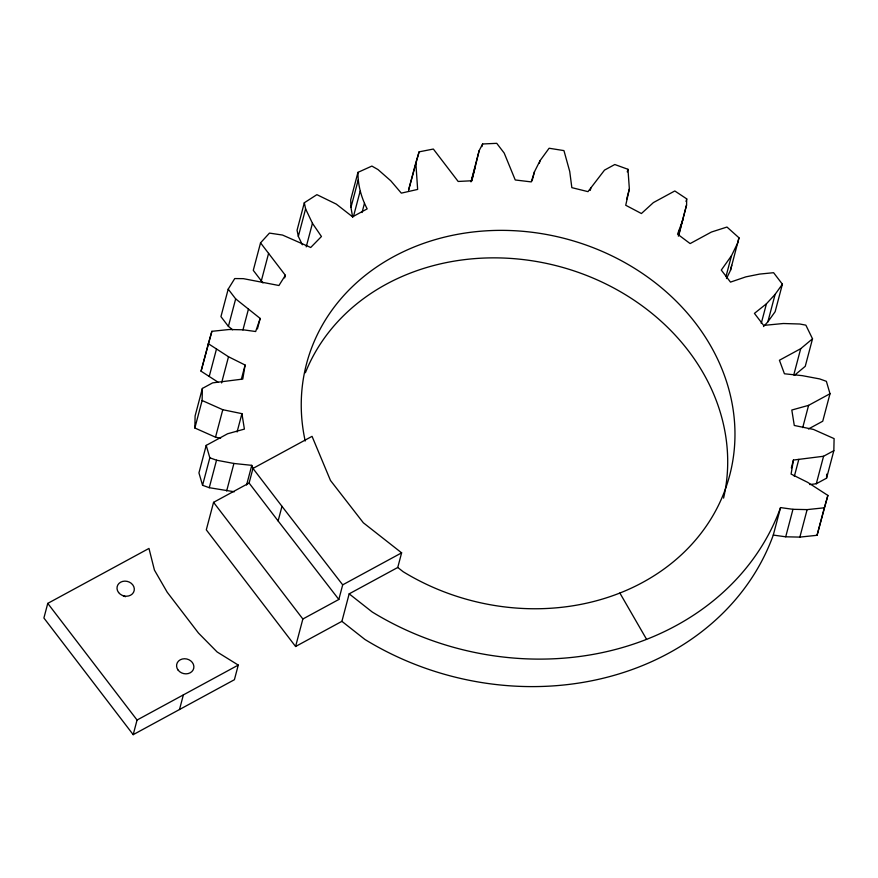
<?xml version="1.0" encoding="UTF-8"?>
<svg xmlns="http://www.w3.org/2000/svg" width="878" height="878" viewBox="0 0 878 878"><rect width="100%" height="100%" fill="white"/><g stroke="black" fill="none" stroke-linecap="round" stroke-linejoin="round"><path stroke-width="1.32" d="M220.619 438.254L215.516 437.2L194.85 428.003L195.103 415.942L202.368 388.438L212.652 382.863L242.778 379.076L245.116 365.039L228.51 356.753L208.327 343.693L211.883 331.324L229.081 329.513L243.239 329.81L255.663 331.522L260.184 318.44L235.666 298.882L228.203 289.136L234.733 278.567L243.371 278.655L278.941 285.504L285.361 275.286L260.546 242.866L269.458 233.098L282.518 235.052L310.713 247.486L321.447 236.511L312.447 223.308L305.599 208.876L304.326 202.752L316.892 194.664L336.274 204.102L352.561 216.811L367.18 208.876C361.297 197.66 357.851 185.071 357.961 172.362L371.888 166.074L377.99 169.564L390.765 180.78L401.323 193.138L417.643 189.428L415.832 162.671L419.102 151.85L433.348 149.041L458.162 181.461L471.87 180.758L479.147 150.654L482.615 143.981L496.739 143.333L504.202 153.079L515.232 179.968L531.245 181.9L534.515 171.66L540.036 160.685L549.101 148.239L563.95 150.61L569.734 171.484L571.841 187.651L587.986 191.645L604.525 170.102L614.798 164.515L627.957 169.3L629.361 188.946L625.729 205.265L641.412 213.53L653.397 202.588L674.798 190.965L686.717 198.878L686.563 205.002L678.76 235.403M194.85 428.003L202.116 400.511L202.368 388.438M809.79 484.568L816.299 483.756L826.571 478.17L826.659 474.153M826.571 478.17L833.837 450.677L834.1 438.616L813.434 429.419L794.283 425.468L791.813 410.026L808.594 405.351L830.006 393.728L826.374 381.326L819.679 378.923L802.283 375.652L784.427 373.776L779.423 360.243L800.692 348.698L812.523 338.809L805.861 325.156L799.847 324.015L783.33 323.51L763.64 325.409L754.432 313.38L766.439 303.777L775.12 294.349L782.397 284.198L773.595 272.696L759.624 274.09L745.839 276.866L730.496 282.112L721.288 270.084L731.473 255.761L737.74 242.877L738.991 237.795L726.973 227.051L711.399 232.044L690.13 243.59L677.564 234.163L682.908 219.698M678.387 236.171L679.363 230.047M833.837 450.677L823.564 456.253L793.427 460.05L791.089 474.076L807.705 482.373L827.888 495.422L817.056 535.295L799.869 537.106L785.711 536.798L773.288 535.086A277.031 236.709 14.8 0 1 364.93 639.469L341.904 621.339L349.17 593.846L397.756 567.473L401.619 552.844L363.327 522.772L330.468 480.453L312.052 436.344L252.963 468.424L249.1 483.043L213.563 502.337L206.297 529.84L295.59 646.493L341.904 621.339M470.97 181.878L479.147 150.654M726.49 278.578L730.474 270.369L731.725 265.288M47.763 603.384L43.9 618.013L133.193 734.666L234.404 679.715L238.267 665.085L217.107 651.959L198.461 633.049L167.193 592.2L154.429 570.085L148.975 548.432L47.763 603.384L137.056 720.037L133.193 734.666M217.963 382.128L201.062 371.185L208.327 343.693M211.883 331.324L201.062 371.185M228.203 289.136L220.938 316.629L228.401 326.375L232.659 329.777M209.227 376.475L216.493 348.972M228.401 326.375L235.666 298.882M221.585 382.94L228.51 356.753M202.116 400.511L222.782 409.708L241.933 413.659L244.391 429.101L227.611 433.765L206.209 445.387L198.944 472.891L202.566 485.293L209.26 487.696L234.316 491.768M260.546 242.866L253.281 270.358L262.928 282.957M242.921 330.029L248.452 309.078M202.566 485.293L209.831 457.8L206.209 445.387M215.516 437.2L222.782 409.708M261.326 280.872L268.591 253.38M209.26 487.696L216.526 460.204L209.831 457.8M241.307 379.45L245.116 365.039M257.419 328.921L260.184 318.44M237.082 431.987L241.933 413.659M226.656 490.967L233.921 463.474L251.777 465.34L253.149 469.039M304.326 202.752L297.06 230.245L298.333 236.369L302.328 244.786M284.67 277.909L285.361 275.286M298.333 236.369L305.599 208.876M179.507 709.523L183.37 694.893M306.224 246.872L312.447 223.308M246.586 484.985L251.777 465.34M357.961 172.362L350.695 199.855L350.959 207.406L352.693 217.382M350.959 207.406L358.224 179.913M353.593 216.01L360.167 191.13M295.59 646.493L302.855 619.001L338.831 599.465L278.117 520.95L281.981 506.332L252.963 468.424M362.021 212.542L364.447 203.378M415.832 162.671L408.566 190.164L419.102 151.85M338.831 599.465L342.694 584.847L401.619 552.844M471.42 181.241L475.228 166.842M481.923 146.604L482.615 143.981M532.101 180.824L534.515 171.66M539.344 163.297L540.036 160.685M590.246 190.416L590.938 187.793M627.265 171.912L627.957 169.3M626.596 199.427L629.361 188.946M686.025 201.49L686.717 198.878M679.298 232.494L686.563 205.002M725.941 276.713L731.473 255.761M730.474 270.369L738.991 237.795M761.248 323.422L766.439 303.777M763.52 326.561L767.855 321.842L775.12 294.349M782.397 284.198L775.142 311.701L767.855 321.842M793.778 374.884L800.692 348.698M812.523 338.809L805.258 366.302L794.414 375.367M773.288 535.086L780.553 507.594L792.966 509.306L807.123 509.613L824.321 507.802L827.888 495.422M791.352 467.897L793.427 460.05M802.722 427.608L808.594 405.351M794.327 476.392L798.815 459.37M785.711 536.798L792.966 509.306M830.006 393.728L822.741 421.22L808.473 428.969M799.869 537.106L807.123 509.613M816.299 483.756L823.564 456.253M817.056 535.295L824.321 507.802M471.881 178.146L473.033 175.918M137.056 720.037L238.267 665.085M216.526 460.204L233.921 463.474M397.756 567.473L403.134 571.699A218.798 186.959 14.8 0 0 724.723 490.879A218.798 186.959 14.8 0 0 530.806 232.121A218.798 186.959 14.8 0 0 305.204 441.019M349.17 593.846L372.195 611.977A277.031 236.709 14.8 0 0 780.553 507.594M281.981 506.332L342.694 584.847M249.1 483.043L278.117 520.95M213.563 502.337L302.855 619.001M619.868 593.034L646.592 639.349M123.282 595.986A8.736 7.463 14.8 0 1 125.444 596.722M305.39 372.733A218.798 186.959 14.8 0 1 566.716 268.591A218.798 186.959 14.8 0 1 723.582 498.1M118.574 592.529A8.736 7.463 14.8 0 0 133.511 592.387A8.736 7.463 14.8 0 0 124.895 581.126A8.736 7.463 14.8 0 0 118.574 592.529M178.146 670.144A8.736 7.463 14.8 0 0 193.083 670.002A8.736 7.463 14.8 0 0 184.468 658.741A8.736 7.463 14.8 0 0 178.146 670.144"/></g></svg>
